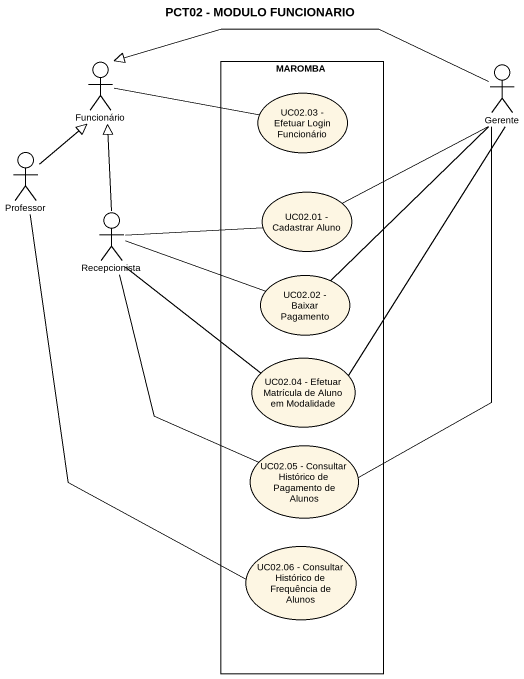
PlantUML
@startuml
title PCT02 - MODULO FUNCIONARIO
actor Funcionário
rectangle MAROMBA {
  usecase "UC02.03 - Efetuar Login Funcionário" as UC02_03_Efetuar_Login
  usecase "UC02.01 - Cadastrar Aluno" as UC02_01_Cadastrar_Aluno
  usecase "UC02.02 - Baixar Pagamento" as UC02_02_Baixar_Pagamento
  usecase "UC02.04 - Efetuar Matrícula de Aluno em Modalidade" as UC02_04_Efetuar_Matrícula
  usecase "UC02.05 - Consultar Histórico de Pagamento de Alunos" as UC02_05_Consultar_Histórico
  usecase "UC02.06 - Consultar Histórico de Frequência de Alunos" as UC02_06_Consultar_Histórico
}
actor Gerente
actor Professor
actor Recepcionista
Funcionário -right- UC02_03_Efetuar_Login
Gerente -left-|> Funcionário
Gerente -- UC02_01_Cadastrar_Aluno
Gerente -- UC02_02_Baixar_Pagamento
Gerente -- UC02_04_Efetuar_Matrícula
Professor -up-|> Funcionário
Professor -- UC02_06_Consultar_Histórico
Recepcionista -up-|> Funcionário
Recepcionista -right- UC02_01_Cadastrar_Aluno
Recepcionista -right- UC02_02_Baixar_Pagamento
Recepcionista -- UC02_04_Efetuar_Matrícula
Recepcionista -- UC02_05_Consultar_Histórico
UC02_05_Consultar_Histórico -up- Gerente
@enduml
